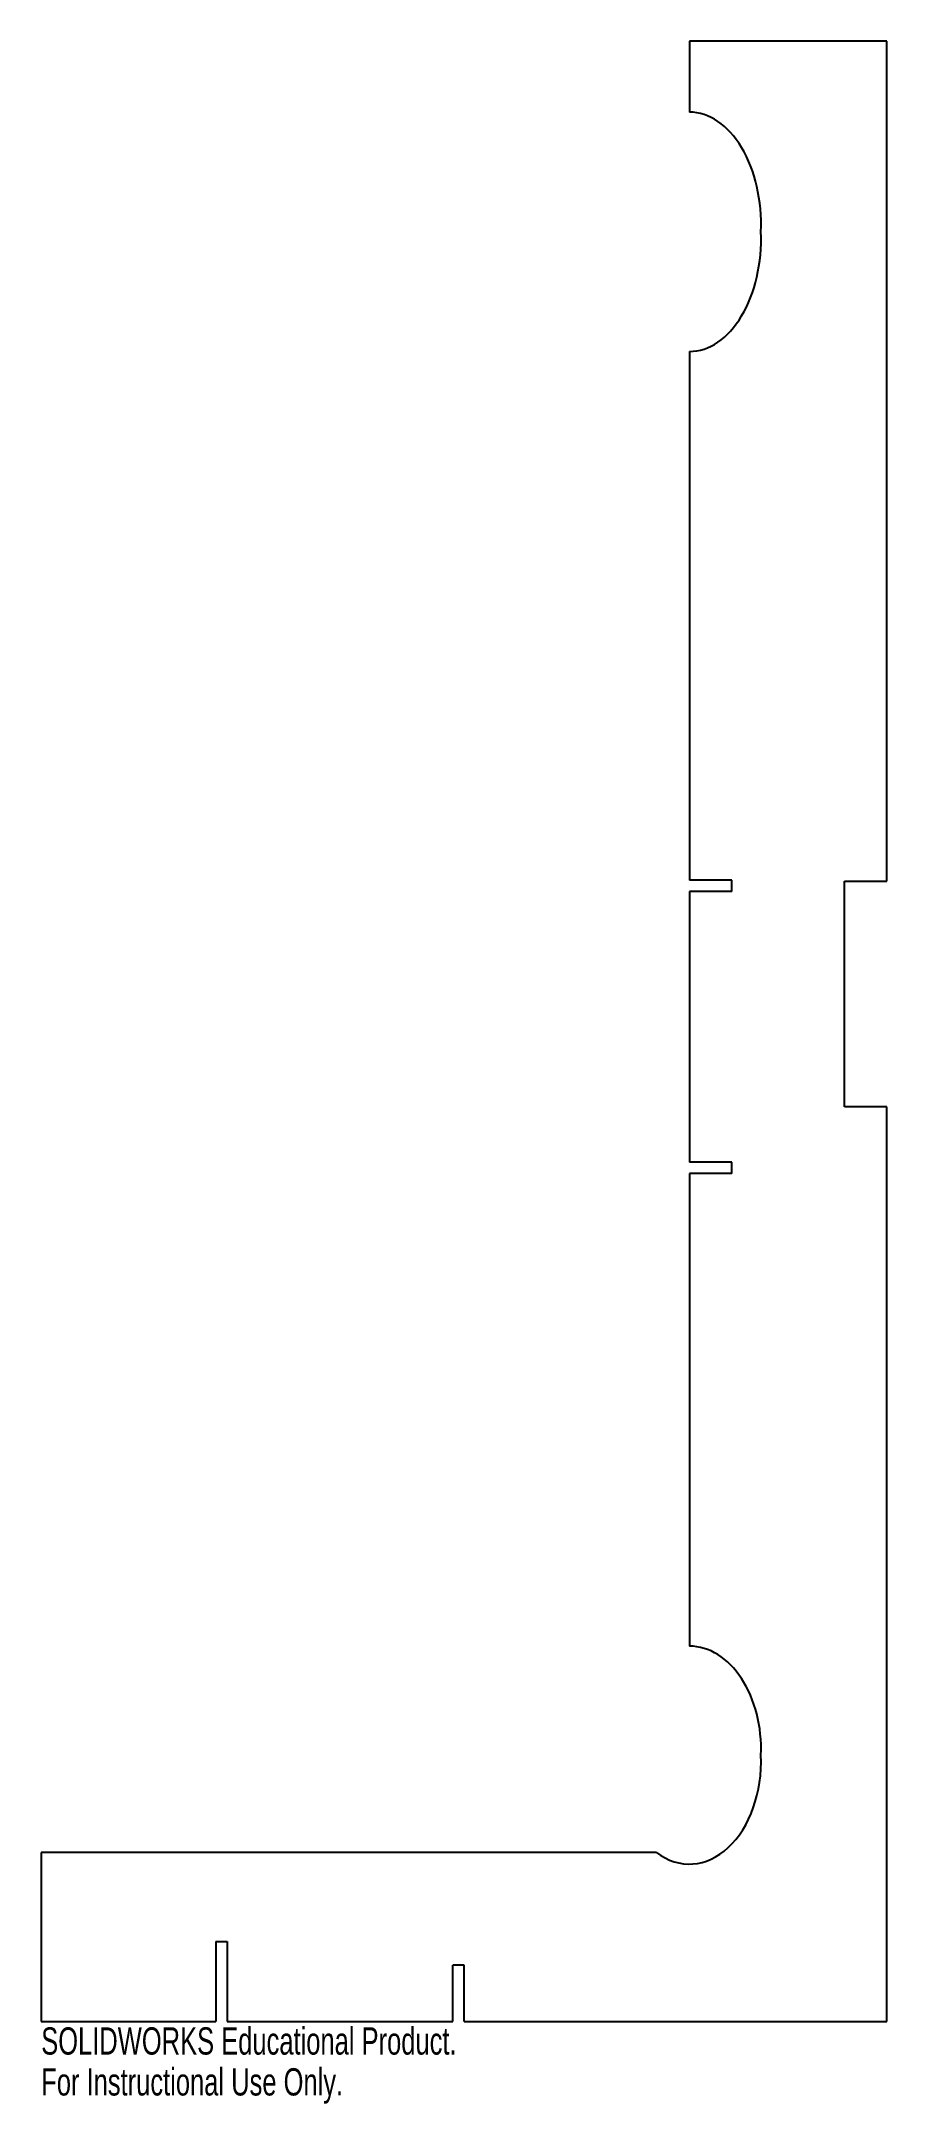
# Model space of a CAD drawing. Header units: millimetres. Extents: x 1425 to 1575, y -465 to -99.
import ezdxf

# ---------------------------------------------------------------- set-up
doc = ezdxf.new("R2010")
doc.units = ezdxf.units.MM
doc.styles.add('SLDTEXTSTYLE0', font='TXT', dxfattribs={"width": 0.7})

msp = doc.modelspace()

# ---------------------------------------------------------------- linework, layer by layer
at = {"color": 7, "linetype": 'Continuous', "lineweight": 25}
for p, q in [((1575, -99.27), (1540, -99.27)), ((1540, -99.27), (1540, -111.84)), ((1575, -248.17), (1575, -99.27)), ((1540, -154.27), (1540, -248)), ((1547.5, -248), (1540, -248)), ((1547.5, -250), (1547.5, -248)), ((1567.5, -288.17), (1567.5, -248.17)), ((1567.5, -248.17), (1575, -248.17)), ((1547.5, -250), (1540, -250)), ((1540, -250), (1540, -298)), ((1575, -288.17), (1567.5, -288.17)), ((1575, -450.35), (1575, -288.17)), ((1547.5, -298), (1540, -298)), ((1547.5, -300), (1547.5, -298)), ((1547.5, -300), (1540, -300)), ((1540, -300), (1540, -383.8)), ((1534.13, -420.35), (1425, -420.35)), ((1425, -420.35), (1425, -450.35)), ((1456, -436.17), (1456, -450.35)), ((1456, -436.17), (1458, -436.17)), ((1458, -436.17), (1458, -450.35)), ((1498, -450.35), (1498, -440.35)), ((1500, -440.35), (1498, -440.35)), ((1500, -450.35), (1500, -440.35)), ((1425, -450.35), (1456, -450.35)), ((1458, -450.35), (1498, -450.35)), ((1500, -450.35), (1575, -450.35))]:
    msp.add_line(p, q, dxfattribs=at)
for centre, major_axis, ratio, start_param, end_param in [((1540, -131.84), (0, 20), 0.635112, 4.651531, 6.283185), ((1540, -134.27), (0, 20), 0.635112, 3.141593, 4.773247), ((1540, -402.08), (0, 18.28), 0.694819, 4.65573, 6.283185), ((1540, -404.15), (0, 18.28), 0.694819, 2.661046, 4.769048)]:
    msp.add_ellipse(centre, major_axis=major_axis, ratio=ratio, start_param=start_param, end_param=end_param, dxfattribs=at)

# ---------------------------------------------------------------- texts
at = {"color": 7, "linetype": 'Continuous', "char_height": 4.8336, "attachment_point": 1, "style": 'SLDTEXTSTYLE0'}
for s, insert in [('SOLIDWORKS Educational Product.', (1425, -451.37)), ('For Instructional Use Only.', (1425, -458.62))]:
    msp.add_mtext(s, dxfattribs=dict(at, insert=insert))

doc.saveas('drawing.dxf')
